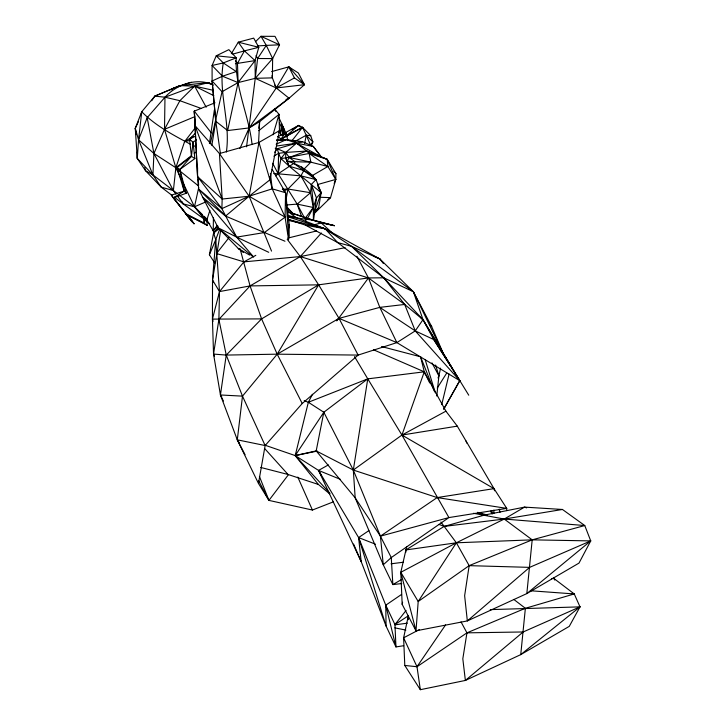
<?xml version="1.0" encoding="UTF-8"?>
<svg xmlns="http://www.w3.org/2000/svg" width="726" height="726" viewBox="0 0 726 726"><rect width="100%" height="100%" fill="white"/><g stroke="black" fill="none" stroke-linecap="round" stroke-linejoin="round"><path stroke-width="1.09" d="M197.572 167.543L197.563 176.618L198.67 189.105L218.181 227.837L238.246 248.455L243.419 252.575M333.207 501.92L312.416 510.042L268.938 500.395L258.474 483.452L237.293 439.829L220.432 394.971L213.544 354.079L212.437 319.113L212.527 280.027L215.731 239.653L219.642 229.362M289.12 236.431L289.175 224.47L285.563 192.735L272.159 169.448M493.862 513.445L493.88 510.06M214.333 233.736L213.244 230.823L213.417 217.473M181.101 178.759L175.846 167.751L164.512 129.319L164.983 97.22C176.89 84.189 197.073 77.156 213.562 85.105M255.461 41.727L261.015 36.3L274.982 36.345L279.537 44.812L272.64 58.579L272.377 77.873L276.252 87.964L289.057 98.237L304.475 84.706L298.359 72.999L288.812 66.846L271.633 71.602M314.059 214.052L318.669 207.636L321.137 192.68L289.066 166.163L285.681 157.887L285.781 152.433L296.489 143.194L302.606 141.697L313.287 146.443L321.309 156.979L327.181 159.312L335.938 173.686L335.784 179.422L330.548 197.644L315.737 212.046M275.218 148.24L277.296 148.748L278.566 153.313L278.167 173.804L297.17 204.106L304.893 218.626M288.585 239.734L285.073 217.128L285.563 192.735L282.741 189.259M506.684 510.596L506.739 508.382L494.007 488.634L457.28 426.135L445.918 411.17L424.274 371.812L420.581 356.793L381.513 346.547M226.367 152.061C230.75 122.149 218.109 92.919 223.29 62.935L216.248 55.802L228.862 49.649L236.24 57.826C234.67 87.537 248.827 115.107 252.049 144.311M253.637 257.022L236.658 237.121L221.857 208.634L222.183 199.033L219.452 153.567L195.031 125.643L194.287 111.132L214.978 102.793M289.039 227.801L289.175 224.47L288.44 226.494M258.501 143.848L259.654 121.632L289.057 98.237L285.99 99.507M172.616 195.829L161.199 187.108L145.536 170.719L137.287 158.45L138.557 139.809L141.751 111.74L154.856 96.113L179.785 85.632L208.553 82.592L212.491 84.624M282.223 135.045L283.004 126.551L280.481 121.07A26.762 0.962 64.2 0 0 278.612 117.086M313.514 220.55L316.482 197.998L311.345 184.477L315.991 179.576C308.786 170.438 298.277 164.158 287.06 161.217L285.681 157.887L280.917 158.549L278.167 173.804L275.581 175.846M408.348 619.686L408.23 616.347L403.611 637.809L404.79 665.452L420.327 689.7L465.375 680.443L520.751 654.625L525.37 608.288L513.781 599.413M406.678 546.696L400.806 572.306L402.177 604.368L416.007 630.83L467.335 620.921L526.831 593.587L532.194 539.845L504.243 519.045L473.515 513.3M313.405 220.532L313.314 207.5L310.51 192.717L311.345 184.477L314.186 213.063L318.669 207.636L314.476 212.627M436.771 396.042L438.912 375.85L440.582 368.127M195.412 127.649L184.576 141.643L175.846 167.751L173.378 190.566L175.982 194.114M195.793 132.776L189.54 139.111L191.437 156.317L177.053 167.597L184.186 191.156L171.336 195.122L173.387 197.908L186.283 193.225L184.186 191.156L179.794 169.512L191.437 156.317L193.034 142.269L196.564 139.637M210.268 143.812L222.038 91.721L238.083 82.592L255.253 78.335L257.63 58.516L266.279 45.393L279.537 44.812L261.015 36.3L266.279 45.393L272.64 58.579L255.253 78.335L246.55 146.815M218.481 227.274L213.571 233.001L215.731 239.653L219.497 291.58L218.889 319.413L226.24 355.078L242.493 396.142L237.293 439.829L245.07 454.721M258.755 128.23L259.654 121.632L249.19 127.921L227.628 130.562L215.785 121.269L212.11 80.994L212.083 65.476L216.248 55.802L236.24 57.826L223.29 62.935L212.083 65.476L222.474 76.221L238.083 82.592L255.035 60.603L258.801 47.308L253.692 38.124L238.273 42.19L231.331 53.706M209.397 143.43L214.37 109.953M213.117 282.214L212.527 280.027L220.804 229.688M440.936 522.048L456.364 542.794L469.159 565.645L464.64 595.692L467.335 620.921L529.617 567.369L590.728 540.906L584.766 525.542L562.45 509.47L524.535 507.12L484.587 515.033L444.176 526.404L405.816 549.954L405.898 552.15M281.742 123.81L280.309 133.285L281.171 135.227M214.342 356.167L213.544 354.079L218.889 319.413L250.071 285.917L300.31 256.568L321.391 233.01M401.796 583.532L392.857 584.602L383.274 564.792L355.168 497.8L353.317 470.049L367.773 378.863L354.533 356.611M461.028 621.901L466.945 632.845L462.816 658.8L465.375 680.443L523.174 631.965L580.001 606.863L574.257 593.95L553.648 578.268L551.442 578.686M211.847 145.336L215.785 121.269L212.11 80.994L222.474 76.221L236.286 71.575L223.29 62.935M305.564 222.274L306.236 218.163L288.63 211.983L295.854 217.501L325.157 228.799L379.916 258.991L413.393 291.752L431.68 326.582L443.595 354.243L468.751 395.198M258.474 483.452L265.135 445.537L302.234 403.511L358.127 355.087L396.868 342.618L415.245 330.893L422.995 319.667L413.393 291.752L351.62 246.377L325.157 228.799L288.385 216.947M271.533 251.105L249.118 196.229L258.973 142.432L279.456 130.635L279.038 114.354L274.727 109.199M285.799 200.812L287.977 189.023L300.909 175.874L303.822 170.528L301.589 166.989L302.969 168.668M214.751 263.012L209.397 254.79L213.571 233.001L218.698 228.599M402.177 604.368L402.594 602.217M252.621 256.423L218.181 227.837L236.658 237.121L264.4 232.556L285.073 217.128L272.232 188.833L269.936 179.794L279.456 130.635L278.475 132.613M304.621 143.566L306.236 135.254L302.533 127.331L298.613 125.426L277.759 136.824M429.719 382.965L424.274 371.812L367.773 378.863L323.823 412.25L316.191 450.891L355.168 497.8L380.406 536.151L391.269 557.568L392.857 584.602L401.641 579.457M227.628 130.562L238.083 82.592L237.493 63.325L244.426 50.874L258.801 47.308L238.273 42.19L244.426 50.874L255.035 60.603L255.253 78.335L276.252 87.964L304.475 84.706L288.812 66.846L276.252 87.964L249.19 127.921L239.907 148.558M198.752 187.399L194.477 206.783L205.358 220.405L209.778 223.853M206.819 220.976L207.309 225.423L204.033 223.2L204.941 219.252M282.532 135.081L284.011 128.829M141.044 114.654L141.751 111.74C155.355 125.716 173.432 135.154 190.521 144.283M441.726 404.609L449.113 374.008M312.479 394.272L308.35 402.268L295.201 455.592L318.405 484.46L329.577 493.771M213.09 321.282L212.437 319.113L219.497 291.58L243.918 261.877L255.815 255.334M273.003 134.827L279.038 114.354L258.755 130.734M218.045 226.176L213.244 230.823L206.846 219.924L209.914 210.313M314.186 213.063L321.137 192.68L315.991 179.576L293.803 163.377L278.167 173.804L273.684 173.596M264.373 444.984L295.201 455.592L316.191 450.891L353.317 470.049L401.932 435.055L424.274 371.812L373.518 349.787M176.899 193.261L152.941 174.921L137.287 158.45L135.272 128.311L141.751 111.74M147.187 117.666L138.557 139.809L152.941 174.921L161.199 187.108L173.378 190.566L153.921 153.485L147.187 117.666L164.983 97.22L194.632 86.122L208.553 82.592L210.186 83.989M311.227 145.799L312.806 141.879L310.728 135.68L302.533 127.331L286.57 135.626L280.581 139.592L282.904 140.463L286.334 139.637L302.606 141.697L298.232 141.425M334.16 183.406L335.784 179.422L327.181 159.312L306.744 151.026L296.489 143.194L286.334 139.637L276.47 140.082M209.397 254.79L215.731 239.653M438.032 377.937L438.912 375.85L435.618 365.042M213.072 90.26L194.632 86.122L179.885 100.687L164.512 129.319L153.921 153.485L152.941 174.921L145.536 170.719L144.683 167.597M136.189 134.6L135.272 128.311L138.494 121.478M293.966 163.731L294.974 161.735L310.846 162.161L327.88 166.481L335.784 179.422L317.561 184.558M307.071 219.325L313.314 207.5L316.482 197.998L321.137 192.68L317.643 185.602M590.728 540.906L578.994 563.095L526.831 593.587L590.728 540.906L532.194 539.845L456.364 542.794L405.816 549.954M580.001 606.863L569.275 626.356L520.751 654.625L580.001 606.863L490.241 609.622M443.804 409.037L459.785 380.669L422.995 319.667L383.736 277.804L351.62 246.377L337.681 242.566L305.601 225.196L288.458 219.561L287.705 217.591M443.704 409.092L459.785 380.669L433.749 339.541L422.995 319.667L404.681 304.448L368.454 277.94L300.31 256.568L243.918 261.877L216.484 253.51L229.089 237.538M313.659 177.525L312.661 175.501L303.822 170.528L289.066 166.163L287.06 161.217L289.193 157.469L306.744 151.026L321.309 156.979L296.489 143.194L276.642 146.017M213.544 354.079L226.24 355.078L277.196 354.17L358.127 355.087L339.024 318.369L318.632 284.837L261.605 318.886L226.24 355.078L220.432 394.971L242.493 396.142L277.196 354.17L318.632 284.837L368.454 277.94L383.736 277.804L413.393 291.752L443.595 354.243M437.243 388.065L446.78 372.964M456.364 542.794L418.194 601.491L416.007 630.83L400.806 572.306L456.364 542.794L504.243 519.045L524.535 507.12L526.649 507.873M304.203 400.67L308.35 402.268L323.823 412.25L295.201 455.592L329.994 493.353M151.698 100.778L154.856 96.113L179.785 85.632L194.632 86.122L213.88 95.687M420.327 689.7L416.996 666.731L445.582 624.895M356.883 256.242L368.454 277.94L336.773 320.883M213.244 230.823L217.174 225.432M285.944 133.357L285.563 132.831L280.581 139.592L302.533 127.331L303.495 129.037M274.709 152.279L277.296 148.748L296.489 143.194L313.287 146.443L321.709 157.596M305.546 217.764L313.314 207.5L297.17 204.106L286.117 205.013M258.565 480.539L268.938 500.395L288.322 474.831M292.197 140.445L302.533 127.331M406.07 610.475L394.944 624.56L395.96 646.939L403.665 645.713M289.066 166.163L280.917 158.549L285.781 152.433L306.744 151.026L309.149 153.485L327.88 166.481L311.536 176.046M303.786 169.358L310.846 162.161L309.149 153.485L285.681 157.887M213.571 233.001L218.671 228.645M272.667 163.25L278.167 173.804L300.909 175.874L310.51 192.717L297.17 204.106L301.553 216.502M279.374 122.848A26.762 0.962 64.2 0 0 286.942 136.706L286.57 135.626L298.613 125.426L300.192 126.968M269.818 176.536L269.936 179.794L249.118 196.229L225.577 216.085L202.391 197.009L236.658 237.121L268.711 252.303M337.272 319.785L339.024 318.369L379.798 307.37L404.681 304.448L415.245 330.893L459.785 380.669L396.868 342.618L339.024 318.369L277.196 354.17L302.234 403.511M171.1 89.861L172.87 88.463L191.283 82.238M135.272 128.311L138.557 139.809L153.921 153.485L175.846 167.751L191.655 155.491M194.287 153.449L196.047 152.088M282.904 134.873L285.563 132.831L287.069 136.388M327.898 199.632L330.548 197.644L319.34 197.236M249.19 127.921L289.057 98.237M186.283 193.225L179.794 169.512L194.867 158.595L193.034 142.269L189.54 139.111L195.521 136.161M438.967 524.399L444.176 526.404L504.243 519.045L584.766 525.542L532.194 539.845L469.159 565.645L418.194 601.491L400.806 572.306M317.262 451.091L295.201 455.592L318.542 470.412L358.608 537.576L385.769 605.194L395.96 646.939L386.06 626.039L385.769 605.194L401.569 594.422M404.79 665.452L416.996 666.731L466.945 632.845L525.37 608.288L574.257 593.95L572.179 593.333M368.881 530.615L358.608 537.576L361.167 561.561L386.06 626.039L358.608 537.576L375.478 544.201M292.224 129.6L298.613 125.426M408.175 615.911L394.944 624.56L385.769 605.194M203.498 217.972L204.033 223.2L188.043 215.386L191.982 221.729L185.393 213.435L188.043 215.386L194.051 223.789L173.387 197.908L184.186 191.156M193.125 136.415L184.576 141.643L189.985 140.399M273.902 156.163L278.566 153.313L285.781 152.433L289.193 157.469L294.974 161.735L287.06 161.217M328.361 464.912L318.542 470.412L361.167 561.561L353.571 544.046M304.475 84.706L294.42 77.918L276.252 87.964L274.782 85.069M295.555 141.098L306.236 135.254L310.728 135.68M308.35 402.268L367.773 378.863L401.932 435.055L445.918 411.17M419.456 629.551L403.611 637.809L416.996 666.731M283.984 190.947L287.977 189.023L310.51 192.717M284.973 241.223L225.577 216.085L198.67 189.105L221.857 208.634L249.118 196.229L272.232 188.833L285.563 192.735L288.776 238.491M276.143 144.22L286.334 139.637M205.585 202.019L194.477 206.783L183.143 203.879L174.367 197.173M164.512 129.319L194.74 116.695M232.855 54.087L244.426 50.874M313.995 224.869L321.21 222.9L334.441 225.686L304.031 217.682M287.623 238.155L316.581 230.941M287.206 239.281L300.31 256.568L345.068 247.675M235.396 63.725L255.035 60.603M504.243 519.045L562.45 509.47M323.823 412.25L353.317 470.049L437.17 497.573L506.739 508.382L448.922 517.574L401.932 435.055L457.28 426.135M494.551 490.785L494.007 488.634L437.17 497.573L380.406 536.151L383.274 564.792L391.269 557.568L448.922 517.574L380.406 536.151L353.317 470.049M394.989 624.841L407.277 623.18M391.042 563.803L403.248 562.251M211.366 132.949L194.287 111.132L197.563 176.618L222.183 199.033L249.118 196.229L285.073 217.128M257.376 45.956L266.279 45.393M282.332 189.232L287.977 189.023M255.253 78.335L272.377 77.873L271.96 75.676M466.945 632.845L523.174 631.965M277.196 354.17L261.605 318.886L212.437 319.113M272.64 58.579L257.63 58.516L256.033 55.711M469.159 565.645L529.617 567.369M292.542 217.401L312.089 220.051L334.441 225.686M276.443 140.182L282.904 140.463L277.804 136.452M292.76 141.08L294.947 141.216M530.742 590.773L574.257 593.95M287.333 216.602L295.854 217.501L287.378 215.368M154.856 96.113L164.983 97.22L179.885 100.687L200.921 108.346M289.32 216.312L295.854 217.501M305.601 225.196L325.157 228.799L329.704 231.848M394.862 627.845L405.87 630.104M289.193 157.469L310.846 162.161M289.093 220.541L302.207 223.544M321.881 228.055L325.157 228.799L337.681 242.566L383.736 277.804L404.681 304.448M300.909 175.874L315.991 179.576M288.458 219.561L325.157 228.799M260.743 467.444L288.04 474.486L318.405 484.46M477.563 512.329L487.327 515.033M478.252 513.01L484.587 515.033M309.149 153.485L327.181 159.312L327.88 166.481M288.63 211.983L321.21 222.9L333.715 234.217M340.494 479.405L318.542 470.412L321.228 475.267M277.296 148.748L285.781 152.433M192.508 145.164L196.474 146.924M351.62 246.377L379.916 258.991L383.319 263.438M373.872 256.242L379.916 258.991M207.364 221.385L183.143 203.879L177.289 195.884M240.215 249.463L238.246 248.455L249.608 255.089M188.043 215.386L207.309 225.423M185.393 213.435L204.033 223.2M401.932 435.055L494.007 488.634M191.437 156.317L194.867 158.595M368.454 277.94L379.798 307.37L415.245 330.893L433.749 339.541L450.955 366.349L422.995 319.667L421.207 318.297M177.053 167.597L179.794 169.512M178.66 194.613L194.477 206.783L202.545 214.733M175.846 167.751L198.134 185.638M204.16 216.321L207.391 219.506M430.101 324.994L431.68 326.582L430.318 324.803M287.296 207.491L294.157 214.651M206.846 219.924L194.477 206.783L182.535 181.763M212.11 80.994L222.038 91.721M264.654 448.55L288.04 474.486M287.197 207.582L293.041 214.188M333.742 171.182L335.938 173.686M173.387 197.908L194.051 223.789M235.469 60.73L237.493 63.325M171.336 195.122L191.982 221.729M221.857 208.634L197.563 176.618L195.031 125.643L222.183 199.033M287.015 207.845L289.012 210.594M221.729 396.759L220.432 394.971L223.417 401.061M249.118 196.229L219.452 153.567L258.973 142.432L269.936 179.794M239.153 442.533L237.293 439.829L265.135 445.537L242.493 396.142M300.31 256.568L318.632 284.837L250.071 285.917L219.497 291.58L212.527 280.027M553.648 578.268L554.746 580.065M490.422 511.104L492.128 513.963M194.632 86.122L206.184 107.203M431.943 362.882L438.912 375.85M318.242 187.154L321.137 192.68M288.812 66.846L294.42 77.918M379.798 307.37L396.868 342.618M312.661 175.501L313.587 177.443M182.262 201.919L183.143 203.879M278.566 153.313L280.917 158.549M297.787 477.064L312.416 510.042M285.99 133.457L283.004 126.551L280.309 133.285A25.419 5.509 81.8 0 0 279.174 131.542M420.581 356.793L434.175 390.96M259.418 476.447L268.938 500.395M466.01 440.991L466.782 443.096M491.529 510.514L492.682 513.672M285.563 132.831L286.57 135.626M261.605 318.886L250.071 285.917L240.106 248.873M425.127 359.479L435.337 392.857M424.274 371.812L424.864 373.944M499.234 509.098L500.051 512.329M286.87 136.424L287.814 140.617M215.785 121.269L220.423 153.622M270.408 173.405L272.232 188.833M194.287 111.132L195.639 129.155M198.561 185.811L198.352 179.222L198.552 184.713M137.268 151.843L137.287 158.45M274.655 108.864A26.762 0.962 64.2 0 1 275.934 111.505M312.806 141.879L310.592 145.136L306.236 135.254L312.806 141.879"/></g></svg>
